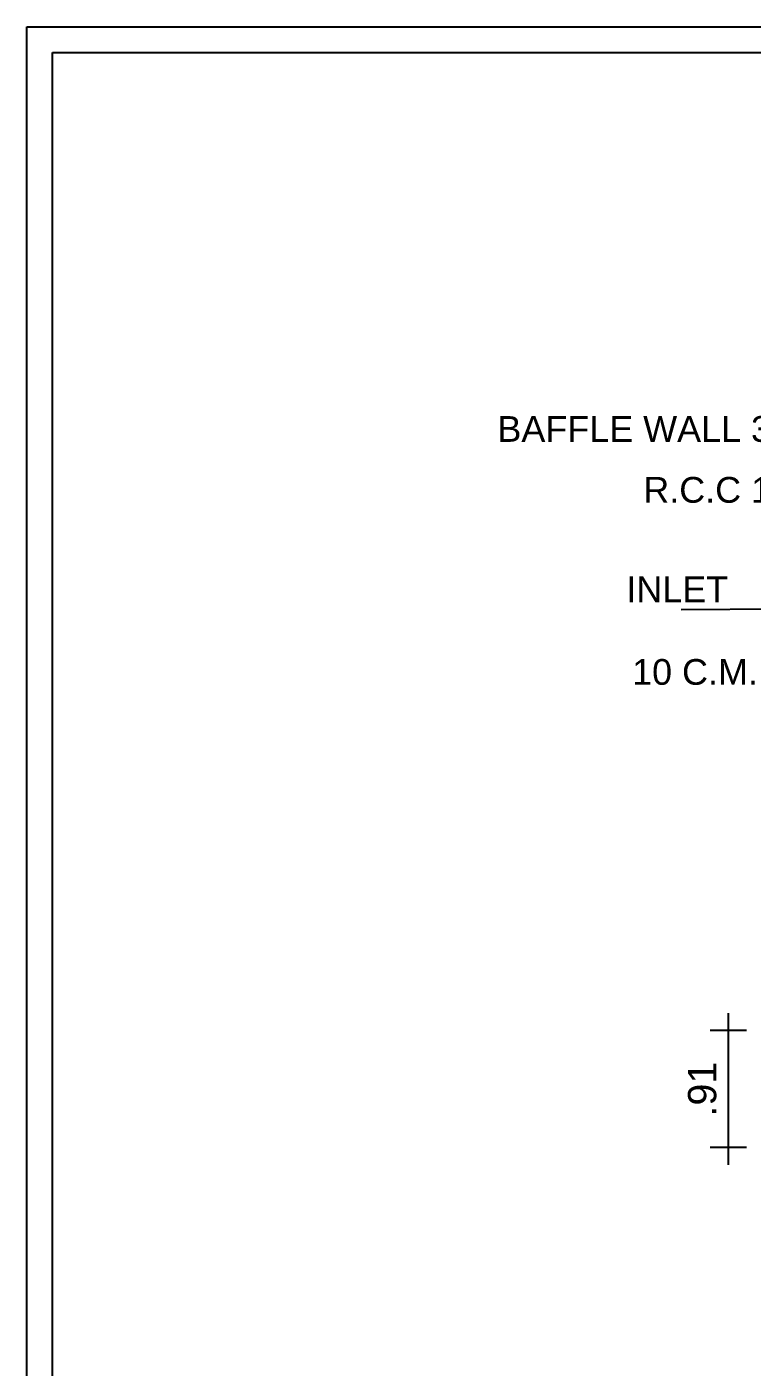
# Model space of a CAD drawing. Header units: metres. Extents: x 75088 to 75192, y -5136 to -5050.
# Drawn here: x 75088.18 to 75093.82, y -5060.13 to -5049.71 of the extents above; entities that cross this region are included whole.
import ezdxf

# ---------------------------------------------------------------- set-up
doc = ezdxf.new("R2010")
doc.units = ezdxf.units.M
doc.header["$MEASUREMENT"] = 0
doc.header["$PDMODE"] = 2
doc.styles.get("Standard").update_dxf_attribs({"font": 'arial.ttf', "height": 0.25})
doc.dimstyles.new('DIMENTION 100', dxfattribs={"dimscale": 0, "dimtxt": 0.18, "dimasz": 0.18, "dimexe": 0.18, "dimexo": 0.0625, "dimgap": 0.09, "dimtad": 1, "dimzin": 4, "dimdsep": 46, "dimtxsty": 'Standard', "dimcen": 0.09, "dimse1": 1, "dimse2": 1, "dimsd1": 1, "dimsd2": 1, "dimadec": 0, "dimazin": 0, "dimtfac": 1, "dimtix": 1, "dimtmove": 2, "dimatfit": 3, "dimfxl": 0, "dimtolj": 1, "dimtzin": 0, "dimarcsym": 0})

# ---------------------------------------------------------------- blocks, each defined once
blk = doc.blocks.new('*D7')
at = {"layer": 'Defpoints', "color": 0}
for p in [(4155.207, -2559.901), (4155.207, -2559.901), (4155.207, -2560.811)]:
    blk.add_point(p, dxfattribs=at)
at = {"color": 0, "insert": (4155.005, -2560.356), "char_height": 0.22, "attachment_point": 5, "rotation": 90}
blk.add_mtext('\\A1;.91', dxfattribs=at)
blk = doc.blocks.new('gbcbb')
for p, q in [((4155.599, -2556.627), (4154.841, -2556.632)), ((4155.207, -2559.767), (4155.207, -2560.944)), ((4155.349, -2559.901), (4155.066, -2559.901)), ((4155.349, -2560.811), (4155.066, -2560.811))]:
    blk.add_line(p, q)
for s, p in [('BAFFLE WALL 3" THICK', (4153.412, -2555.326)), ('R.C.C 1 : 2 : 4', (4154.546, -2555.799)), ('INLET ', (4154.414, -2556.572)), ('10 C.M.Pipe', (4154.459, -2557.214))]:
    blk.add_text(s, height=0.2).set_placement(p)
dim = blk.add_linear_dim(base=(4155.207, -2559.901), p1=(4155.207, -2560.811), p2=(4155.207, -2559.901), angle=90, dimstyle='DIMENTION 100', override={"dimscale": 1})
dim.commit()
dim.dimension.update_dxf_attribs({"geometry": '*D7', "text_midpoint": (4155.005, -2560.356)})

msp = doc.modelspace()

# ---------------------------------------------------------------- linework, layer by layer
for p, q in [((75088.181, -5049.708), (75191.778, -5049.708)), ((75088.181, -5135.527), (75088.181, -5049.708))]:
    msp.add_line(p, q)
at = {"color": 5}
for p, q in [((75088.381, -5049.908), (75191.578, -5049.908)), ((75088.381, -5135.327), (75088.381, -5049.908))]:
    msp.add_line(p, q, dxfattribs=at)

# ---------------------------------------------------------------- block references
msp.add_blockref('gbcbb', (70938.428, -2497.608))

doc.saveas('drawing.dxf')
